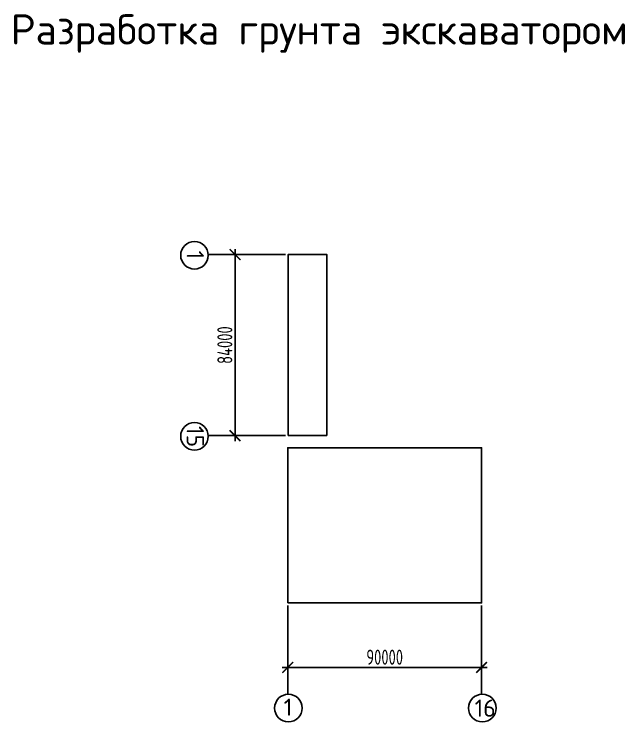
# Model space of a CAD drawing. Header units: millimetres. Extents: x -258526 to -95372, y 16759 to 83244.
# Drawn here: x -128580.6 to -128438.9, y 40338.6 to 40502.8 of the extents above; entities that cross this region are included whole.
import ezdxf

# ---------------------------------------------------------------- set-up
doc = ezdxf.new("R2010")
doc.units = ezdxf.units.MM
doc.header["$LTSCALE"] = 0.5
doc.layers.add('размеры', color=7, linetype='Continuous')
doc.layers.add('ТОНКИЕе', color=7, linetype='Continuous', lineweight=25)
doc.styles.add('Наклонный', font='isocpeur.ttf', dxfattribs={"width": 0.7, "height": 3.5})
doc.styles.add('Наклонный 5', font='isocpeur.ttf', dxfattribs={"height": 7})
doc.dimstyles.new('СТРОИТЕЛЬНЫЙ', dxfattribs={"dimtxt": 3.5, "dimasz": 2.5, "dimexe": 1.25, "dimexo": 0.625, "dimtad": 1, "dimdec": 0, "dimlfac": 500, "dimdsep": 46, "dimtxsty": 'Наклонный', "dimblk1": 'ARCHTICK', "dimblk2": 'ARCHTICK', "dimsah": 1, "dimcen": 0, "dimdle": 1.25, "dimadec": 0, "dimazin": 0, "dimtfac": 0.75, "dimtdec": 0, "dimtmove": 0, "dimatfit": 3, "dimldrblk": 'ARCHTICK', "dimfxl": 1, "dimtolj": 1, "dimtzin": 0, "dimarcsym": 0})

# ---------------------------------------------------------------- blocks, each defined once
blk = doc.blocks.new('_ArchTick')
at = {"color": 0, "linetype": 'ByBlock', "const_width": 0.15}
blk.add_lwpolyline([(-0.5, -0.5), (0.5, 0.5)], dxfattribs=at)
blk = doc.blocks.new('*D725')
at = {"layer": 'Defpoints', "color": 0, "transparency": 16777216}
for p in [(-128517.13, 40366.21), (-128472.13, 40366.21), (-128472.13, 40351.24)]:
    blk.add_point(p, dxfattribs=at)
at = {"layer": 'размеры', "color": 0, "lineweight": -2, "transparency": 16777216}
for p, q in [((-128517.13, 40365.59), (-128517.13, 40349.99)), ((-128472.13, 40365.59), (-128472.13, 40349.99)), ((-128518.38, 40351.24), (-128470.88, 40351.24))]:
    blk.add_line(p, q, dxfattribs=at)
at = {"layer": 'размеры', "color": 0, "lineweight": -2, "transparency": 16777216, "xscale": 2.5, "yscale": 2.5, "zscale": 2.5, "rotation": 180}
blk.add_blockref('_ArchTick', (-128517.13, 40351.24), dxfattribs=at)
at = {"layer": 'размеры', "color": 0, "lineweight": -2, "transparency": 16777216, "xscale": 2.5, "yscale": 2.5, "zscale": 2.5}
blk.add_blockref('_ArchTick', (-128472.13, 40351.24), dxfattribs=at)
at = {"layer": 'размеры', "color": 0, "transparency": 16777216, "insert": (-128494.63, 40353.62), "char_height": 3.5, "attachment_point": 5, "style": 'Наклонный'}
blk.add_mtext('\\A1;90000', dxfattribs=at)
blk = doc.blocks.new('*D726')
at = {"layer": 'Defpoints', "color": 0, "transparency": 16777216}
for p in [(-128517.03, 40447.02), (-128529.34, 40405.02), (-128517.03, 40405.02)]:
    blk.add_point(p, dxfattribs=at)
at = {"layer": 'размеры', "color": 0, "lineweight": -2, "transparency": 16777216}
for p, q in [((-128529.34, 40448.27), (-128529.34, 40403.77)), ((-128517.66, 40447.02), (-128530.59, 40447.02)), ((-128517.66, 40405.02), (-128530.59, 40405.02))]:
    blk.add_line(p, q, dxfattribs=at)
at = {"layer": 'размеры', "color": 0, "lineweight": -2, "transparency": 16777216, "xscale": 2.5, "yscale": 2.5, "zscale": 2.5}
for p, rotation in [((-128529.34, 40447.02), 90), ((-128529.34, 40405.02), 270)]:
    blk.add_blockref('_ArchTick', p, dxfattribs=dict(at, rotation=rotation))
at = {"layer": 'размеры', "color": 0, "transparency": 16777216, "insert": (-128531.72, 40426.02), "char_height": 3.5, "attachment_point": 5, "rotation": 90, "style": 'Наклонный'}
blk.add_mtext('\\A1;84000', dxfattribs=at)

msp = doc.modelspace()

# ---------------------------------------------------------------- linework, layer by layer
at = {"layer": 'ТОНКИЕе', "color": 0}
for points in [[(-128529.3447, 40447.017), (-128535.5694, 40447.017)], [(-128517.0302, 40405.017), (-128517.0302, 40447.017), (-128508.0302, 40447.017), (-128508.0302, 40405.017)], [(-128529.3447, 40405.017), (-128535.5694, 40405.017)], [(-128517.0302, 40405.017), (-128508.0302, 40405.017)], [(-128517.1302, 40366.2141), (-128472.1302, 40366.2141), (-128472.1302, 40402.2141), (-128517.1302, 40402.2141), (-128517.1302, 40366.2141)], [(-128517.1302, 40351.241), (-128517.1302, 40345.0162)], [(-128472.1302, 40351.241), (-128472.1302, 40345.0162)]]:
    msp.add_lwpolyline(points, dxfattribs=at)
for centre in [(-128538.7657, 40446.8612), (-128538.7657, 40404.8612), (-128516.9745, 40341.82), (-128471.9745, 40341.82)]:
    msp.add_circle(centre, 3.2, dxfattribs=at)

# ---------------------------------------------------------------- texts
at = {"layer": 'ТОНКИЕе', "color": 0, "attachment_point": 1, "style": 'Наклонный 5'}
for s, width, insert, char_height in [('{\\Q0;Разработка грунта экскаватором}', 660.87029, (-128581.3948, 40502.7479), 7), ('{\\Q0;1}', 1.852732, (-128518.0439, 40344.0061), 4), ('{\\Q0;16}', 1.852732, (-128473.7665, 40343.7962), 4)]:
    msp.add_mtext_dynamic_manual_height_columns(s, width=width, gutter_width=35, heights=[0], dxfattribs=dict(at, insert=insert, char_height=char_height))
at = {"layer": 'ТОНКИЕе', "color": 0, "char_height": 4, "attachment_point": 1, "rotation": 270, "style": 'Наклонный 5'}
for s, width, insert in [('{\\Q0;1}', 1.852732, (-128536.5796, 40447.9306)), ('{\\Q0;15}', 4, (-128536.5796, 40407.2625))]:
    msp.add_mtext_dynamic_manual_height_columns(s, width=width, gutter_width=35, heights=[0], dxfattribs=dict(at, insert=insert))

# ---------------------------------------------------------------- dimensions: what is measured, and where the dimension line sits
at = {"layer": 'размеры', "color": 0}
dim = msp.add_linear_dim(base=(-128529.3447, 40405.017), p1=(-128517.0302, 40447.017), p2=(-128517.0302, 40405.017), angle=90, text='84000', dimstyle='СТРОИТЕЛЬНЫЙ', dxfattribs=at)
dim.commit()
dim.dimension.update_dxf_attribs({"geometry": '*D726', "text_midpoint": (-128531.7197, 40426.017)})
dim = msp.add_linear_dim(base=(-128472.1302, 40351.241), p1=(-128517.1302, 40366.2141), p2=(-128472.1302, 40366.2141), text='90000', dimstyle='СТРОИТЕЛЬНЫЙ', dxfattribs=at)
dim.commit()
dim.dimension.update_dxf_attribs({"geometry": '*D725', "text_midpoint": (-128494.6302, 40353.616)})

doc.saveas('drawing.dxf')
